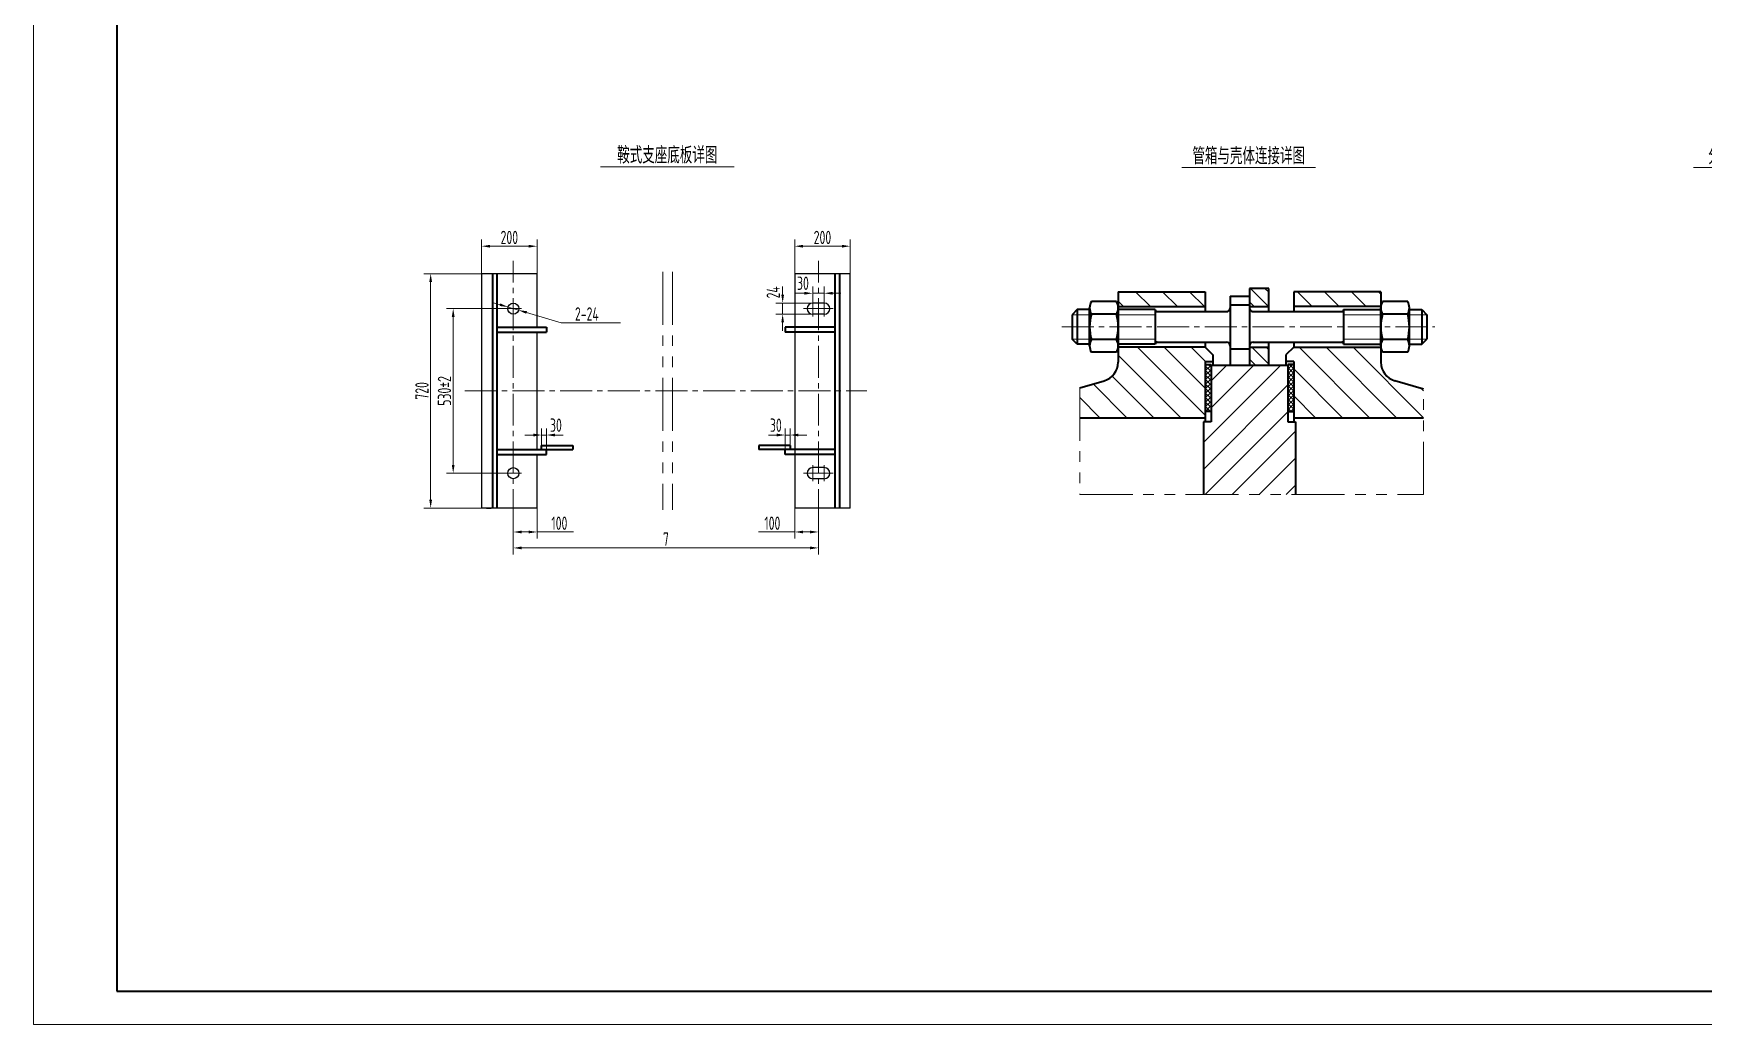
# Model space of a CAD drawing. Header units: millimetres. Extents: x 5765 to 6606, y -201 to 393.
# Drawn here: x 5765 to 6266, y -201 to 96 of the extents above; entities that cross this region are included whole.
import ezdxf
from ezdxf.enums import TextEntityAlignment as Align

# ---------------------------------------------------------------- set-up
doc = ezdxf.new("R2010")
doc.units = ezdxf.units.MM
doc.linetypes.add('CENTER2', pattern=[28.575, 19.05, -3.175, 3.175, -3.175])
doc.linetypes.add('PHANTOM2', pattern=[31.75, 15.875, -3.175, 3.175, -3.175, 3.175, -3.175])
for name, color, linetype, lineweight in [('1粗实线', 7, 'Continuous', 35), ('2细实线', 3, 'Continuous', 13), ('3中心线', 1, 'CENTER2', 13), ('5双点划线', 2, 'PHANTOM2', 13), ('6剖面线', 6, 'Continuous', 13), ('7文本', 2, 'Continuous', 13), ('8标注', 3, 'Continuous', 13), ('9图表', 4, 'Continuous', 13)]:
    doc.layers.add(name, color=color, linetype=linetype, lineweight=lineweight)
doc.styles.add('lanpec', font='bpec_e.shx', dxfattribs={"width": 0.75, "bigfont": 'hztxt.shx'})
doc.styles.add('lanpec-dim', font='bpec_e.shx', dxfattribs={"width": 0.75})
doc.dimstyles.new('lanpec', dxfattribs={"dimtxt": 4, "dimasz": 2.5, "dimexe": 2, "dimexo": 0, "dimtad": 1, "dimdsep": 46, "dimtxsty": 'lanpec-dim', "dimcen": 2.5, "dimclrd": 256, "dimclre": 256, "dimclrt": 256, "dimazin": 0, "dimtfac": 1, "dimtmove": 0, "dimatfit": 3, "dimfxl": 1, "dimlwd": -1, "dimlwe": -1, "dimarcsym": 0})
doc.dimstyles.new('lanpec$3', dxfattribs={"dimtxt": 4, "dimasz": 2.5, "dimexe": 2, "dimexo": 0, "dimtad": 1, "dimtih": 1, "dimtoh": 1, "dimdsep": 46, "dimtxsty": 'lanpec-dim', "dimcen": 2.5, "dimclrd": 256, "dimclre": 256, "dimclrt": 256, "dimazin": 0, "dimtfac": 1, "dimtmove": 0, "dimatfit": 3, "dimfxl": 1, "dimlwd": -1, "dimlwe": -1, "dimarcsym": 0})
pattern_1 = [(135, (5405.151, 1436.7214), (-4.041115, -4.041115), [])]
pattern_2 = [(45, (5405.151, 1436.7214), (-0.6735192, 0.6735192), []), (135, (5405.151, 1436.7214), (-0.6735192, -0.6735192), [])]

# ---------------------------------------------------------------- blocks, each defined once
blk = doc.blocks.new('A1')
at = {"layer": '1粗实线'}
blk.add_lwpolyline([(-816, 10), (-10, 10), (-10, 584), (-816, 584)], close=True, dxfattribs=at)
at = {"layer": '9图表'}
blk.add_lwpolyline([(-841, 0), (0, 0), (0, 594), (-841, 594)], close=True, dxfattribs=at)
blk = doc.blocks.new('*D25')
at = {"layer": '8标注', "transparency": 16777216}
for p, q in [((5899.36, 24.44), (5899.36, 34.68)), ((5901.86, 32.68), (5913.5, 32.68)), ((5916, 24.44), (5916, 34.68))]:
    blk.add_line(p, q, dxfattribs=at)
for points in [[(5901.86, 33.09), (5901.86, 32.26), (5899.36, 32.68)], [(5913.5, 33.09), (5913.5, 32.26), (5916, 32.68)]]:
    blk.add_solid(points, dxfattribs=at)
at = {"layer": 'Defpoints', "color": 0, "transparency": 16777216}
for p in [(5916, 32.68), (5899.36, 24.44), (5916, 24.44)]:
    blk.add_point(p, dxfattribs=at)
at = {"layer": '8标注', "transparency": 16777216, "insert": (5907.68, 35.3), "char_height": 4, "attachment_point": 5, "style": 'lanpec-dim'}
blk.add_mtext('200', dxfattribs=at)
blk = doc.blocks.new('*D47')
at = {"layer": '8标注', "transparency": 16777216}
for p, q in [((5993.23, 24.44), (5993.23, 34.68)), ((5995.73, 32.68), (6007.36, 32.68)), ((6009.86, 24.44), (6009.86, 34.68))]:
    blk.add_line(p, q, dxfattribs=at)
for points in [[(5995.73, 33.09), (5995.73, 32.26), (5993.23, 32.68)], [(6007.36, 33.09), (6007.36, 32.26), (6009.86, 32.68)]]:
    blk.add_solid(points, dxfattribs=at)
at = {"layer": 'Defpoints', "color": 0, "transparency": 16777216}
for p in [(6009.86, 32.68), (5993.23, 24.44), (6009.86, 24.44)]:
    blk.add_point(p, dxfattribs=at)
at = {"layer": '8标注', "transparency": 16777216, "insert": (6001.54, 35.3), "char_height": 4, "attachment_point": 5, "style": 'lanpec-dim'}
blk.add_mtext('200', dxfattribs=at)
blk = doc.blocks.new('*D26')
at = {"layer": '8标注', "transparency": 16777216}
for p, q in [((5908.88, -49.61), (5908.88, -59.73)), ((6000.34, -49.61), (6000.34, -59.73)), ((5911.38, -57.73), (5997.84, -57.73))]:
    blk.add_line(p, q, dxfattribs=at)
for points in [[(5911.38, -57.31), (5911.38, -58.15), (5908.88, -57.73)], [(5997.84, -57.31), (5997.84, -58.15), (6000.34, -57.73)]]:
    blk.add_solid(points, dxfattribs=at)
at = {"layer": 'Defpoints', "color": 0, "transparency": 16777216}
for p in [(5908.88, -49.61), (6000.34, -49.61), (6000.34, -57.73)]:
    blk.add_point(p, dxfattribs=at)
at = {"layer": '8标注', "transparency": 16777216, "insert": (5954.61, -55.1), "char_height": 4, "width": 3.1429, "attachment_point": 5, "style": 'lanpec-dim'}
blk.add_mtext('7', dxfattribs=at)
blk = doc.blocks.new('*D27')
at = {"layer": '8标注', "transparency": 16777216}
for p, q in [((5989.61, 18.14), (5989.61, 20.64)), ((5998.61, 15.64), (5987.61, 15.64)), ((5989.61, 15.64), (5989.61, 12.32)), ((5998.61, 12.32), (5987.61, 12.32)), ((5989.61, 9.82), (5989.61, 7.32))]:
    blk.add_line(p, q, dxfattribs=at)
for points in [[(5989.2, 18.14), (5990.03, 18.14), (5989.61, 15.64)], [(5989.2, 9.82), (5990.03, 9.82), (5989.61, 12.32)]]:
    blk.add_solid(points, dxfattribs=at)
at = {"layer": 'Defpoints', "color": 0, "transparency": 16777216}
for p in [(5998.61, 15.64), (5989.61, 12.32), (5998.61, 12.32)]:
    blk.add_point(p, dxfattribs=at)
at = {"layer": '8标注', "transparency": 16777216, "insert": (5986.78, 18.86), "char_height": 4, "attachment_point": 5, "rotation": 90, "style": 'lanpec-dim'}
blk.add_mtext('24', dxfattribs=at)
blk = doc.blocks.new('*D28')
at = {"layer": '8标注', "transparency": 16777216}
for p, q in [((5998.61, 15.64), (5998.61, 20.58)), ((6002.08, 15.64), (6002.08, 20.58)), ((5996.11, 18.58), (5993.61, 18.58)), ((6002.08, 18.58), (5998.61, 18.58)), ((6004.58, 18.58), (6007.08, 18.58))]:
    blk.add_line(p, q, dxfattribs=at)
for points in [[(5996.11, 19), (5996.11, 18.16), (5998.61, 18.58)], [(6004.58, 19), (6004.58, 18.16), (6002.08, 18.58)]]:
    blk.add_solid(points, dxfattribs=at)
at = {"layer": 'Defpoints', "color": 0, "transparency": 16777216}
for p in [(5998.61, 18.58), (5998.61, 15.64), (6002.08, 15.64)]:
    blk.add_point(p, dxfattribs=at)
at = {"layer": '8标注', "transparency": 16777216, "insert": (5995.69, 21.58), "char_height": 4, "attachment_point": 5, "style": 'lanpec-dim'}
blk.add_mtext('30', dxfattribs=at)
blk = doc.blocks.new('*D29')
at = {"layer": '8标注', "transparency": 16777216}
for p, q in [((5906.39, 13.98), (5888.86, 13.98)), ((5890.86, 11.48), (5890.86, -32.84)), ((5906.39, -35.34), (5888.86, -35.34))]:
    blk.add_line(p, q, dxfattribs=at)
for points in [[(5890.44, 11.48), (5891.28, 11.48), (5890.86, 13.98)], [(5890.44, -32.84), (5891.28, -32.84), (5890.86, -35.34)]]:
    blk.add_solid(points, dxfattribs=at)
at = {"layer": 'Defpoints', "color": 0, "transparency": 16777216}
for p in [(5906.39, 13.98), (5890.86, -35.34), (5906.39, -35.34)]:
    blk.add_point(p, dxfattribs=at)
at = {"layer": '8标注', "transparency": 16777216, "insert": (5888.24, -10.68), "char_height": 4, "width": 3.1429, "attachment_point": 5, "rotation": 90, "style": 'lanpec-dim'}
blk.add_mtext('530±2', dxfattribs=at)
blk = doc.blocks.new('*D30')
at = {"layer": '8标注', "transparency": 16777216}
for p, q in [((5899.36, 24.44), (5882.1, 24.44)), ((5884.1, -43.3), (5884.1, 21.94)), ((5899.36, -45.8), (5882.1, -45.8))]:
    blk.add_line(p, q, dxfattribs=at)
for points in [[(5883.69, 21.94), (5884.52, 21.94), (5884.1, 24.44)], [(5883.69, -43.3), (5884.52, -43.3), (5884.1, -45.8)]]:
    blk.add_solid(points, dxfattribs=at)
at = {"layer": 'Defpoints', "color": 0, "transparency": 16777216}
for p in [(5884.1, 24.44), (5899.36, 24.44), (5899.36, -45.8)]:
    blk.add_point(p, dxfattribs=at)
at = {"layer": '8标注', "transparency": 16777216, "insert": (5881.48, -10.68), "char_height": 4, "attachment_point": 5, "rotation": 90, "style": 'lanpec-dim'}
blk.add_mtext('720', dxfattribs=at)
blk = doc.blocks.new('*D31')
at = {"layer": '8标注', "transparency": 16777216}
for p, q in [((5908.88, -45.8), (5908.88, -54.95)), ((5916, -45.8), (5916, -54.95)), ((5911.38, -52.95), (5913.5, -52.95)), ((5916, -52.95), (5926.89, -52.95))]:
    blk.add_line(p, q, dxfattribs=at)
for points in [[(5911.38, -52.54), (5911.38, -53.37), (5908.88, -52.95)], [(5913.5, -52.54), (5913.5, -53.37), (5916, -52.95)]]:
    blk.add_solid(points, dxfattribs=at)
at = {"layer": 'Defpoints', "color": 0, "transparency": 16777216}
for p in [(5908.88, -45.8), (5916, -45.8), (5916, -52.95)]:
    blk.add_point(p, dxfattribs=at)
at = {"layer": '8标注', "transparency": 16777216, "insert": (5922.69, -50.33), "char_height": 4, "attachment_point": 5, "style": 'lanpec-dim'}
blk.add_mtext('100', dxfattribs=at)
blk = doc.blocks.new('*D32')
at = {"layer": '8标注', "transparency": 16777216}
for p, q in [((5993.23, -45.8), (5993.23, -54.95)), ((6000.34, -45.8), (6000.34, -54.95)), ((5993.23, -52.95), (5982.33, -52.95)), ((5997.84, -52.95), (5995.73, -52.95))]:
    blk.add_line(p, q, dxfattribs=at)
for points in [[(5995.73, -52.54), (5995.73, -53.37), (5993.23, -52.95)], [(5997.84, -52.54), (5997.84, -53.37), (6000.34, -52.95)]]:
    blk.add_solid(points, dxfattribs=at)
at = {"layer": 'Defpoints', "color": 0, "transparency": 16777216}
for p in [(5993.23, -45.8), (6000.34, -45.8), (5993.23, -52.95)]:
    blk.add_point(p, dxfattribs=at)
at = {"layer": '8标注', "transparency": 16777216, "insert": (5986.53, -50.33), "char_height": 4, "attachment_point": 5, "style": 'lanpec-dim'}
blk.add_mtext('100', dxfattribs=at)
blk = doc.blocks.new('*D48')
at = {"layer": '8标注', "transparency": 16777216}
for p, q in [((5904.89, 15.16), (5902.49, 15.86)), ((5907.29, 14.45), (5910.48, 13.51)), ((5923.23, 9.75), (5912.87, 12.81)), ((5936.71, 9.75), (5923.23, 9.75))]:
    blk.add_line(p, q, dxfattribs=at)
for points in [[(5905, 15.56), (5904.77, 14.76), (5907.29, 14.45)], [(5912.99, 13.2), (5912.76, 12.41), (5910.48, 13.51)]]:
    blk.add_solid(points, dxfattribs=at)
at = {"layer": 'Defpoints', "color": 0, "transparency": 16777216}
for p in [(5907.29, 14.45), (5910.48, 13.51)]:
    blk.add_point(p, dxfattribs=at)
at = {"layer": '8标注', "transparency": 16777216, "insert": (5930.93, 12.38), "char_height": 4, "attachment_point": 5, "style": 'lanpec-dim'}
blk.add_mtext('2-24', dxfattribs=at)
blk = doc.blocks.new('*D49')
at = {"layer": '8标注', "transparency": 16777216}
for p, q in [((5914.87, -23.9), (5912.37, -23.9)), ((5917.37, -26.99), (5917.37, -21.9)), ((5917.37, -23.9), (5918.86, -23.9)), ((5918.86, -28.26), (5918.86, -21.9)), ((5921.36, -23.9), (5923.86, -23.9))]:
    blk.add_line(p, q, dxfattribs=at)
for points in [[(5914.87, -23.48), (5914.87, -24.32), (5917.37, -23.9)], [(5921.36, -23.48), (5921.36, -24.32), (5918.86, -23.9)]]:
    blk.add_solid(points, dxfattribs=at)
at = {"layer": 'Defpoints', "color": 0, "transparency": 16777216}
for p in [(5918.86, -23.9), (5917.37, -26.99), (5918.86, -28.26)]:
    blk.add_point(p, dxfattribs=at)
at = {"layer": '8标注', "transparency": 16777216, "insert": (5921.65, -20.95), "char_height": 4, "attachment_point": 5, "style": 'lanpec-dim'}
blk.add_mtext('30', dxfattribs=at)
blk = doc.blocks.new('*D33')
at = {"layer": '8标注', "transparency": 16777216}
for p, q in [((5987.86, -23.9), (5985.36, -23.9)), ((5990.36, -28.26), (5990.36, -21.9)), ((5991.85, -23.9), (5990.36, -23.9)), ((5991.85, -26.99), (5991.85, -21.9)), ((5994.35, -23.9), (5996.85, -23.9))]:
    blk.add_line(p, q, dxfattribs=at)
for points in [[(5987.86, -23.48), (5987.86, -24.32), (5990.36, -23.9)], [(5994.35, -23.48), (5994.35, -24.32), (5991.85, -23.9)]]:
    blk.add_solid(points, dxfattribs=at)
at = {"layer": 'Defpoints', "color": 0, "transparency": 16777216}
for p in [(5990.36, -23.9), (5990.36, -28.26), (5991.85, -26.99)]:
    blk.add_point(p, dxfattribs=at)
at = {"layer": '8标注', "transparency": 16777216, "insert": (5987.57, -20.95), "char_height": 4, "attachment_point": 5, "style": 'lanpec-dim'}
blk.add_mtext('30', dxfattribs=at)
blk = doc.blocks.new('*U56')
at = {"layer": '2细实线'}
blk.add_line((-20, 0), (20, 0), dxfattribs=at)
at = {"layer": '7文本', "style": 'lanpec', "width": 0.75}
for tag, height, p in [('节点图名称', 5, (0, 3.5)), ('比例', 4, (0, -3.25))]:
    blk.add_attdef(tag, text='', height=height, dxfattribs=at).set_placement(p, align=Align.MIDDLE_CENTER)
blk = doc.blocks.new('*U57')
at = {"layer": '2细实线'}
blk.add_line((-20, 0), (20, 0), dxfattribs=at)
at = {"layer": '7文本', "style": 'lanpec', "width": 0.75}
for tag, height, p in [('节点图名称', 5, (0, 3.5)), ('比例', 4, (0, -3.25))]:
    blk.add_attdef(tag, text='', height=height, dxfattribs=at).set_placement(p, align=Align.MIDDLE_CENTER)
blk = doc.blocks.new('*U55')
at = {"layer": '2细实线'}
blk.add_line((-25, 0), (25, 0), dxfattribs=at)
at = {"layer": '7文本', "style": 'lanpec', "width": 0.75}
for tag, height, p in [('节点图名称', 5, (0, 3.5)), ('比例', 4, (0, -3.25))]:
    blk.add_attdef(tag, text='', height=height, dxfattribs=at).set_placement(p, align=Align.MIDDLE_CENTER)

msp = doc.modelspace()

# ---------------------------------------------------------------- hatches: boundary and pattern name
at = {"layer": '6剖面线', "ltscale": 0.5}
h = msp.add_hatch(dxfattribs=at)
h.set_pattern_fill('ANSI31', color=256, scale=1.8, angle=90, style=0)
h.set_pattern_definition(pattern_1)
h.paths.add_polyline_path([(6116.292, 14.601), (6116.292, 19.056), (6090.18, 19.056), (6090.18, 14.601)])
edge = h.paths.add_edge_path()
edge.add_line((6116.292, -1.834), (6118.596, -1.834))
edge.add_line((6118.596, -1.834), (6118.596, 0.086))
edge.add_line((6118.596, 0.086), (6116.292, 2.39))
edge.add_line((6116.292, 2.39), (6090.18, 2.39))
edge.add_line((6090.18, 2.39), (6090.18, -2.097))
edge.add_arc((6084.42, -2.097), 5.76, 285.9454, 360, ccw=False)
edge.add_line((6086.003, -7.636), (6078.653, -9.735))
edge.add_line((6078.653, -9.735), (6078.653, -18.73))
edge.add_line((6078.653, -18.73), (6116.292, -18.73))
edge.add_line((6116.292, -18.73), (6116.292, -1.834))
h = msp.add_hatch(dxfattribs=at)
h.set_pattern_fill('ANSI31', color=256, scale=0.96, angle=90, style=0)
h.set_pattern_definition([(135, (-8409.8908, -2587.4848), (-2.1552615, -2.1552615), [])])
h.paths.add_polyline_path([(6135.3, 20.016), (6129.54, 20.016), (6129.54, 14.601), (6135.3, 14.601)])
h.paths.add_polyline_path([(6135.3, 2.39), (6129.54, 2.39), (6129.54, -2.986), (6135.3, -2.986)])
h = msp.add_hatch(dxfattribs=at)
h.set_pattern_fill('ANSI31', color=256, scale=1.8, angle=90, style=0)
h.set_pattern_definition(pattern_1)
h.paths.add_polyline_path([(6173.078, -7.636, -0.3348603), (6168.9, -2.097), (6168.9, 2.39), (6142.788, 2.39), (6140.484, 0.086), (6140.484, -1.834), (6142.788, -1.834), (6142.788, -18.73), (6181.745, -18.73), (6181.745, -10.112)])
h.paths.add_polyline_path([(6142.788, 19.056), (6142.788, 14.601), (6168.9, 14.601), (6168.9, 19.056)])
at = {"layer": '6剖面线'}
h = msp.add_hatch(dxfattribs=at)
h.set_pattern_fill('ANSI31', color=256, scale=1.8, angle=180, style=0)
h.set_pattern_definition([(225, (6117.2464, -24.633), (4.0411, -4.0411), [])])
h.paths.add_polyline_path([(6118.02, -2.986), (6118.02, -19.906), (6116.868, -19.906), (6118.02, -41.77), (6143.364, -41.77), (6143.364, -19.906), (6141.06, -19.906), (6141.06, -2.986)])
h.paths.add_polyline_path([(6116.868, -19.906), (6115.716, -19.906), (6115.716, -41.77), (6118.02, -41.77)])
at = {"layer": '6剖面线', "ltscale": 0.5}
h = msp.add_hatch(dxfattribs=at)
h.set_pattern_fill('ANSI37', color=256, scale=0.3, style=0)
h.set_pattern_definition(pattern_2)
h.paths.add_polyline_path([(6116.292, -16.81), (6118.02, -16.81), (6118.02, -2.73), (6116.292, -2.73)])
h = msp.add_hatch(dxfattribs=at)
h.set_pattern_fill('ANSI37', color=256, scale=0.3, style=0)
h.set_pattern_definition(pattern_2)
h.paths.add_polyline_path([(6142.788, -2.73), (6141.06, -2.73), (6141.06, -16.81), (6142.788, -16.81)])

# ---------------------------------------------------------------- linework, layer by layer
for p, q in [((5915.997, 24.438), (5899.365, 24.438)), ((5899.365, 24.438), (5899.365, -45.796)), ((5915.997, 8.39), (5915.997, 24.438)), ((6009.858, 24.438), (5993.226, 24.438)), ((5993.226, 24.438), (5993.226, -45.796)), ((6009.858, -45.796), (6009.858, 24.438)), ((6002.076, 15.644), (5998.608, 15.644)), ((6002.076, 12.318), (5998.608, 12.318)), ((5915.997, -28.263), (5915.997, 6.905)), ((5915.997, -45.796), (5915.997, -29.748)), ((6002.076, -33.676), (5998.608, -33.676)), ((6002.076, -37.002), (5998.608, -37.002)), ((5915.997, -45.796), (5899.365, -45.796)), ((5900.805, -45.796), (5902.245, -45.796)), ((6009.858, -45.796), (5993.226, -45.796))]:
    msp.add_line(p, q)
at = {"ltscale": 2}
for centre in [(5908.881, 13.981), (5908.881, -35.339)]:
    msp.add_circle(centre, 1.663, dxfattribs=at)
for centre, start, end in [((5998.608, 13.981), 90, 270), ((6002.076, 13.981), 270, 90), ((5998.608, -35.339), 90, 270), ((6002.076, -35.339), 270, 90)]:
    msp.add_arc(centre, 1.663, start, end)
at = {"layer": '1粗实线'}
for p, q in [((5902.591, 24.438), (5902.591, -45.796)), ((5903.953, 24.438), (5903.953, -45.796)), ((6005.27, 24.438), (6005.27, -45.796)), ((6006.632, 24.438), (6006.632, -45.796)), ((6089.647, 16.099), (6082.15, 16.099)), ((6090.18, 19.056), (6116.292, 19.056)), ((6090.18, 19.056), (6090.18, -2.097)), ((6116.292, 19.056), (6116.292, 13.065)), ((6123.78, 17.712), (6129.54, 17.712)), ((6123.78, 17.712), (6123.78, -2.986)), ((6123.78, 15.111), (6129.54, 15.111)), ((6135.3, 20.016), (6129.54, 20.016)), ((6129.54, 20.016), (6129.54, -2.986)), ((6135.3, 13.065), (6135.3, 20.016)), ((6168.9, 19.056), (6142.788, 19.056)), ((6142.788, 19.056), (6142.788, 13.065)), ((6168.9, 19.056), (6168.9, -2.097)), ((6176.992, 16.099), (6169.372, 16.099)), ((6077.892, 13.68), (6076.356, 12.144)), ((6076.356, 12.144), (6076.356, 4.848)), ((6081.617, 13.68), (6077.892, 13.68)), ((6077.892, 13.68), (6077.892, 3.312)), ((6081.617, 2.793), (6081.617, 14.198)), ((6089.647, 12.297), (6082.15, 12.297)), ((6090.18, 14.601), (6116.292, 14.601)), ((6090.18, 2.793), (6090.18, 14.198)), ((6101.316, 13.68), (6090.18, 13.68)), ((6101.316, 13.68), (6101.316, 3.312)), ((6101.316, 13.68), (6101.316, 13.641)), ((6101.892, 13.065), (6122.628, 13.065)), ((6129.54, 14.601), (6135.3, 14.601)), ((6129.54, 14.217), (6129.54, 14.256)), ((6130.692, 13.065), (6157.188, 13.065)), ((6168.9, 14.601), (6142.788, 14.601)), ((6157.764, 13.68), (6168.9, 13.68)), ((6157.764, 13.68), (6157.764, 3.312)), ((6157.764, 13.68), (6157.764, 13.641)), ((6168.9, 2.793), (6168.9, 14.198)), ((6176.992, 12.297), (6169.372, 12.297)), ((6177.464, 2.793), (6177.464, 14.198)), ((6177.464, 13.68), (6181.188, 13.68)), ((6181.188, 13.68), (6182.724, 12.144)), ((6181.188, 13.68), (6181.188, 3.312)), ((6182.724, 12.144), (6182.724, 4.848)), ((5903.953, 8.39), (5918.862, 8.39)), ((5903.953, 6.905), (5918.862, 6.905)), ((5918.862, 8.39), (5918.862, 6.905)), ((6005.27, 8.39), (5990.36, 8.39)), ((5990.36, 8.39), (5990.36, 6.905)), ((6005.27, 6.905), (5990.36, 6.905)), ((6077.892, 3.312), (6076.356, 4.848)), ((6081.617, 3.312), (6077.892, 3.312)), ((6089.647, 4.694), (6082.15, 4.694)), ((6089.647, 0.892), (6082.15, 0.892)), ((6101.316, 3.312), (6090.18, 3.312)), ((6116.292, 2.39), (6090.18, 2.39)), ((6101.892, 3.926), (6122.628, 3.926)), ((6116.292, 3.926), (6116.292, 2.39)), ((6116.292, 2.39), (6118.596, 0.086)), ((6118.596, 0.086), (6118.596, -2.986)), ((6123.78, 1.88), (6129.54, 1.88)), ((6129.54, 2.39), (6135.3, 2.39)), ((6130.692, 3.926), (6157.188, 3.926)), ((6135.3, -2.986), (6135.3, 3.926)), ((6142.788, 2.39), (6140.484, 0.086)), ((6140.484, 0.086), (6140.484, -2.986)), ((6142.788, 3.926), (6142.788, 2.39)), ((6142.788, 2.39), (6168.9, 2.39)), ((6157.764, 3.312), (6168.9, 3.312)), ((6176.992, 4.694), (6169.372, 4.694)), ((6176.992, 0.892), (6169.372, 0.892)), ((6177.464, 3.312), (6181.188, 3.312)), ((6181.188, 3.312), (6182.724, 4.848)), ((6116.292, -1.834), (6118.596, -1.834)), ((6116.292, -1.834), (6116.292, -19.906)), ((6116.292, -2.73), (6118.02, -2.73)), ((6118.02, -2.73), (6118.02, -19.906)), ((6118.02, -2.794), (6118.02, -16.81)), ((6118.02, -2.986), (6141.06, -2.986)), ((6142.788, -1.834), (6140.484, -1.834)), ((6142.788, -2.73), (6141.06, -2.73)), ((6141.06, -2.73), (6141.06, -16.81)), ((6141.06, -2.794), (6141.06, -19.906)), ((6142.788, -1.834), (6142.788, -19.906)), ((6078.653, -9.735), (6086.003, -7.636)), ((6181.745, -10.112), (6173.078, -7.636)), ((6078.653, -18.73), (6116.292, -18.73)), ((6118.02, -19.906), (6115.716, -19.906)), ((6115.716, -19.906), (6115.716, -41.77)), ((6118.02, -16.81), (6116.292, -16.81)), ((6141.06, -16.81), (6142.788, -16.81)), ((6141.06, -19.906), (6143.364, -19.906)), ((6142.788, -18.73), (6181.745, -18.73)), ((6143.364, -19.906), (6143.364, -41.77)), ((5903.953, -28.263), (5918.862, -28.263)), ((5903.953, -29.748), (5918.862, -29.748)), ((5916.693, -28.263), (5926.704, -28.263)), ((5917.37, -28.263), (5917.37, -26.995)), ((5917.37, -26.995), (5926.704, -26.995)), ((5918.862, -29.748), (5918.862, -28.263)), ((5926.704, -26.995), (5926.704, -28.263)), ((5991.853, -26.995), (5982.519, -26.995)), ((5982.519, -26.995), (5982.519, -28.263)), ((5992.53, -28.263), (5982.519, -28.263)), ((6005.27, -28.263), (5990.36, -28.263)), ((5990.36, -29.748), (5990.36, -28.263)), ((6005.27, -29.748), (5990.36, -29.748)), ((5991.853, -26.995), (5991.853, -28.263))]:
    msp.add_line(p, q, dxfattribs=at)
for centre, radius, start, end in [((6085.273, 14.198), 3.656, 148.67241, 211.32759), ((6086.525, 14.198), 3.656, 328.67241, 31.32759), ((6172.965, 14.198), 4.065, 152.12072, 207.87928), ((6173.399, 14.198), 4.065, 332.12072, 27.87928), ((6095.441, 8.496), 13.824, 164.03799, 195.96201), ((6076.356, 8.496), 13.824, 344.03799, 15.96201), ((6101.892, 13.641), 0.576, 180, 270), ((6122.628, 14.217), 1.152, 270, 0), ((6130.692, 14.217), 1.152, 180, 270), ((6157.188, 13.641), 0.576, 270, 0), ((6184.452, 8.496), 15.552, 165.851, 194.149), ((6161.912, 8.496), 15.552, 345.851, 14.149), ((6085.273, 2.793), 3.656, 148.67241, 211.32759), ((6086.525, 2.793), 3.656, 328.67241, 31.32759), ((6101.892, 3.35), 0.576, 90, 180), ((6122.628, 2.774), 1.152, 0, 90), ((6130.692, 2.774), 1.152, 90, 180), ((6157.188, 3.35), 0.576, 0, 90), ((6172.965, 2.793), 4.065, 152.12072, 207.87928), ((6173.399, 2.793), 4.065, 332.12072, 27.87928), ((6084.42, -2.097), 5.76, 285.9454, 0), ((6174.66, -2.097), 5.76, 180, 254.0546)]:
    msp.add_arc(centre, radius, start, end, dxfattribs=at)
at = {"layer": '2细实线'}
for p, q in [((6076.356, 12.144), (6081.617, 12.144)), ((6090.18, 12.144), (6101.316, 12.144)), ((6168.9, 12.144), (6157.764, 12.144)), ((6182.724, 12.144), (6177.464, 12.144)), ((5934.968, 9.755), (5940.975, 9.755)), ((6076.356, 4.848), (6081.617, 4.848)), ((6090.18, 4.848), (6101.316, 4.848)), ((6168.9, 4.848), (6157.764, 4.848)), ((6182.724, 4.848), (6177.464, 4.848))]:
    msp.add_line(p, q, dxfattribs=at)
at = {"layer": '3中心线', "ltscale": 0.5}
for p, q in [((5908.881, -49.608), (5908.881, 28.25)), ((6000.342, -49.608), (6000.342, 28.25)), ((6073.31, 8.496), (6185.144, 8.496)), ((5894.365, -10.679), (6014.858, -10.679))]:
    msp.add_line(p, q, dxfattribs=at)
at = {"layer": '3中心线'}
for p, q in [((5998.608, 11.577), (5998.608, 16.385)), ((6002.076, 11.577), (6002.076, 16.385)), ((5911.375, 13.981), (5906.386, 13.981)), ((5995.893, 13.981), (6004.791, 13.981)), ((5998.608, -32.935), (5998.608, -37.743)), ((6002.076, -32.935), (6002.076, -37.743)), ((5911.375, -35.339), (5906.386, -35.339)), ((5995.893, -35.339), (6004.791, -35.339))]:
    msp.add_line(p, q, dxfattribs=at)
at = {"layer": '5双点划线'}
for p, q in [((5953.739, 25.007), (5953.739, -46.365)), ((5956.596, 25.007), (5956.596, -46.365)), ((6078.653, -9.735), (6078.653, -41.77)), ((6181.745, -41.77), (6181.745, -10.112)), ((6078.653, -41.77), (6181.745, -41.77))]:
    msp.add_line(p, q, dxfattribs=at)

# ---------------------------------------------------------------- block references
for name, p, values in [('*U56', (5955.03, 56.46), {'节点图名称': '鞍式支座底板详图'}), ('*U57', (6129.31, 56.22), {'节点图名称': '管箱与壳体连接详图'}), ('*U55', (6287.67, 56.22), {'节点图名称': '分程隔板与管板连接详图'})]:
    msp.add_blockref(name, p).add_auto_attribs(values)
at = {"layer": '2细实线'}
msp.add_blockref('A1', (6606.028, -200.559), dxfattribs=at)

# ---------------------------------------------------------------- dimensions: what is measured, and where the dimension line sits
at = {"layer": '8标注'}
for base, p1, p2, text, picture, middle in [((5915.997, 32.677), (5899.365, 24.438), (5915.997, 24.438), '200', '*D25', (5907.681, 35.302)), ((6009.858, 32.677), (5993.226, 24.438), (6009.858, 24.438), '200', '*D47', (6001.542, 35.302)), ((6000.342, -57.73), (5908.881, -49.608), (6000.342, -49.608), '7', '*D26', (5954.611, -55.105)), ((5993.226, -52.955), (6000.342, -45.796), (5993.226, -45.796), '100', '*D32', (5986.53, -50.33))]:
    dim = msp.add_linear_dim(base=base, p1=p1, p2=p2, text=text, dimstyle='lanpec', dxfattribs=at)
    dim.commit()
    dim.dimension.update_dxf_attribs({"geometry": picture, "text_midpoint": middle})
for base, p1, p2, angle, text, picture, middle in [((5884.104, 24.438), (5899.365, -45.796), (5899.365, 24.438), 90, '720', '*D30', (5881.479, -10.679)), ((5890.861, -35.339), (5906.386, 13.981), (5906.386, -35.339), 90, '530±2', '*D29', (5888.236, -10.679)), ((5915.997, -52.955), (5908.881, -45.796), (5915.997, -45.796), 180, '100', '*D31', (5922.693, -50.33))]:
    dim = msp.add_linear_dim(base=base, p1=p1, p2=p2, angle=angle, text=text, dimstyle='lanpec', dxfattribs=at)
    dim.commit()
    dim.dimension.update_dxf_attribs({"geometry": picture, "text_midpoint": middle})
for base, p1, p2, angle, text, picture, middle in [((5989.612, 12.318), (5998.608, 15.644), (5998.608, 12.318), 90, '24', '*D27', (5986.783, 18.863)), ((5998.608, 18.581), (6002.076, 15.644), (5998.608, 15.644), 180, '30', '*D28', (5995.686, 21.584)), ((5990.36, -23.899), (5991.853, -26.995), (5990.36, -28.263), 180, '30', '*D33', (5987.572, -20.949))]:
    dim = msp.add_linear_dim(base=base, p1=p1, p2=p2, angle=angle, text=text, dimstyle='lanpec', override={"dimtmove": 2}, dxfattribs=at)
    dim.commit()
    dim.dimension.update_dxf_attribs({"geometry": picture, "text_midpoint": middle, "dimtype": 160})
dim = msp.add_diameter_dim_2p(p1=(5907.285, 14.451), p2=(5910.476, 13.511), text='2-24', dimstyle='lanpec$3', dxfattribs=at)
dim.commit()
dim.dimension.update_dxf_attribs({"geometry": '*D48', "text_midpoint": (5930.928, 9.755), "dimtype": 163})
dim = msp.add_linear_dim(base=(5918.862, -23.899), p1=(5917.37, -26.995), p2=(5918.862, -28.263), text='30', dimstyle='lanpec', override={"dimtmove": 2}, dxfattribs=at)
dim.commit()
dim.dimension.update_dxf_attribs({"geometry": '*D49', "text_midpoint": (5921.65, -20.949), "dimtype": 160})

doc.saveas('drawing.dxf')
